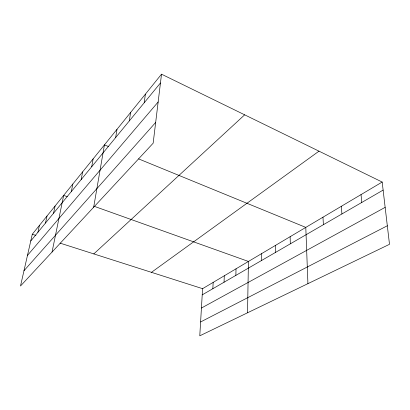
<?xml version="1.0" encoding="UTF-8"?>
<svg xmlns="http://www.w3.org/2000/svg" width="410" height="410" viewBox="0 0 410 410"><rect width="100%" height="100%" fill="white"/><g stroke="black" fill="none" stroke-linecap="round" stroke-linejoin="round"><path stroke-width="0.61" d="M261.508 260.524L261.544 253.667M247.532 312.784L248.434 261.447L94.064 206.25M235.847 275.387L236.037 268.806M224.039 282.223L224.296 275.776M212.846 288.707L213.159 282.387M382.176 182.05L202.581 288.671L199.778 335.821L389.5 244.309L382.176 182.05L161.519 74.179L32.287 234.248L20.5 286.011L153.155 143.198L161.519 74.179M144.202 102.777L145.381 94.167M129.329 120.904L130.59 112.483M115.656 137.56L116.988 129.334M93.664 207.245L104.432 144.889L108.547 146.575M91.707 166.737L93.137 158.875M81.165 179.58L82.63 171.892M71.34 191.557L72.826 184.034M52.049 252.042L63.663 195.38L67.25 196.667M53.556 213.22L55.078 206.02M45.484 223.055L47.017 216.003M37.894 232.301L39.432 225.397M30.745 241.013L160.448 82.984M27.46 255.44L158.147 101.982M23.98 270.733L155.672 122.436M93.803 253.908L244.667 114.831M151.459 272.332L319 151.167M202.212 294.867L383.124 190.096M201.428 308.048L385.154 207.352M200.603 321.968L387.322 225.772M32.287 234.248L35.916 235.407M60.08 243.13L202.581 288.671M138.575 158.875L305.793 227.396L307.925 283.659M361.031 194.601L361.779 202.458M341.345 206.286L341.914 213.958M322.978 217.192L323.393 224.685M290.147 236.683L290.306 243.847M275.423 245.426L275.479 252.432"/></g></svg>
